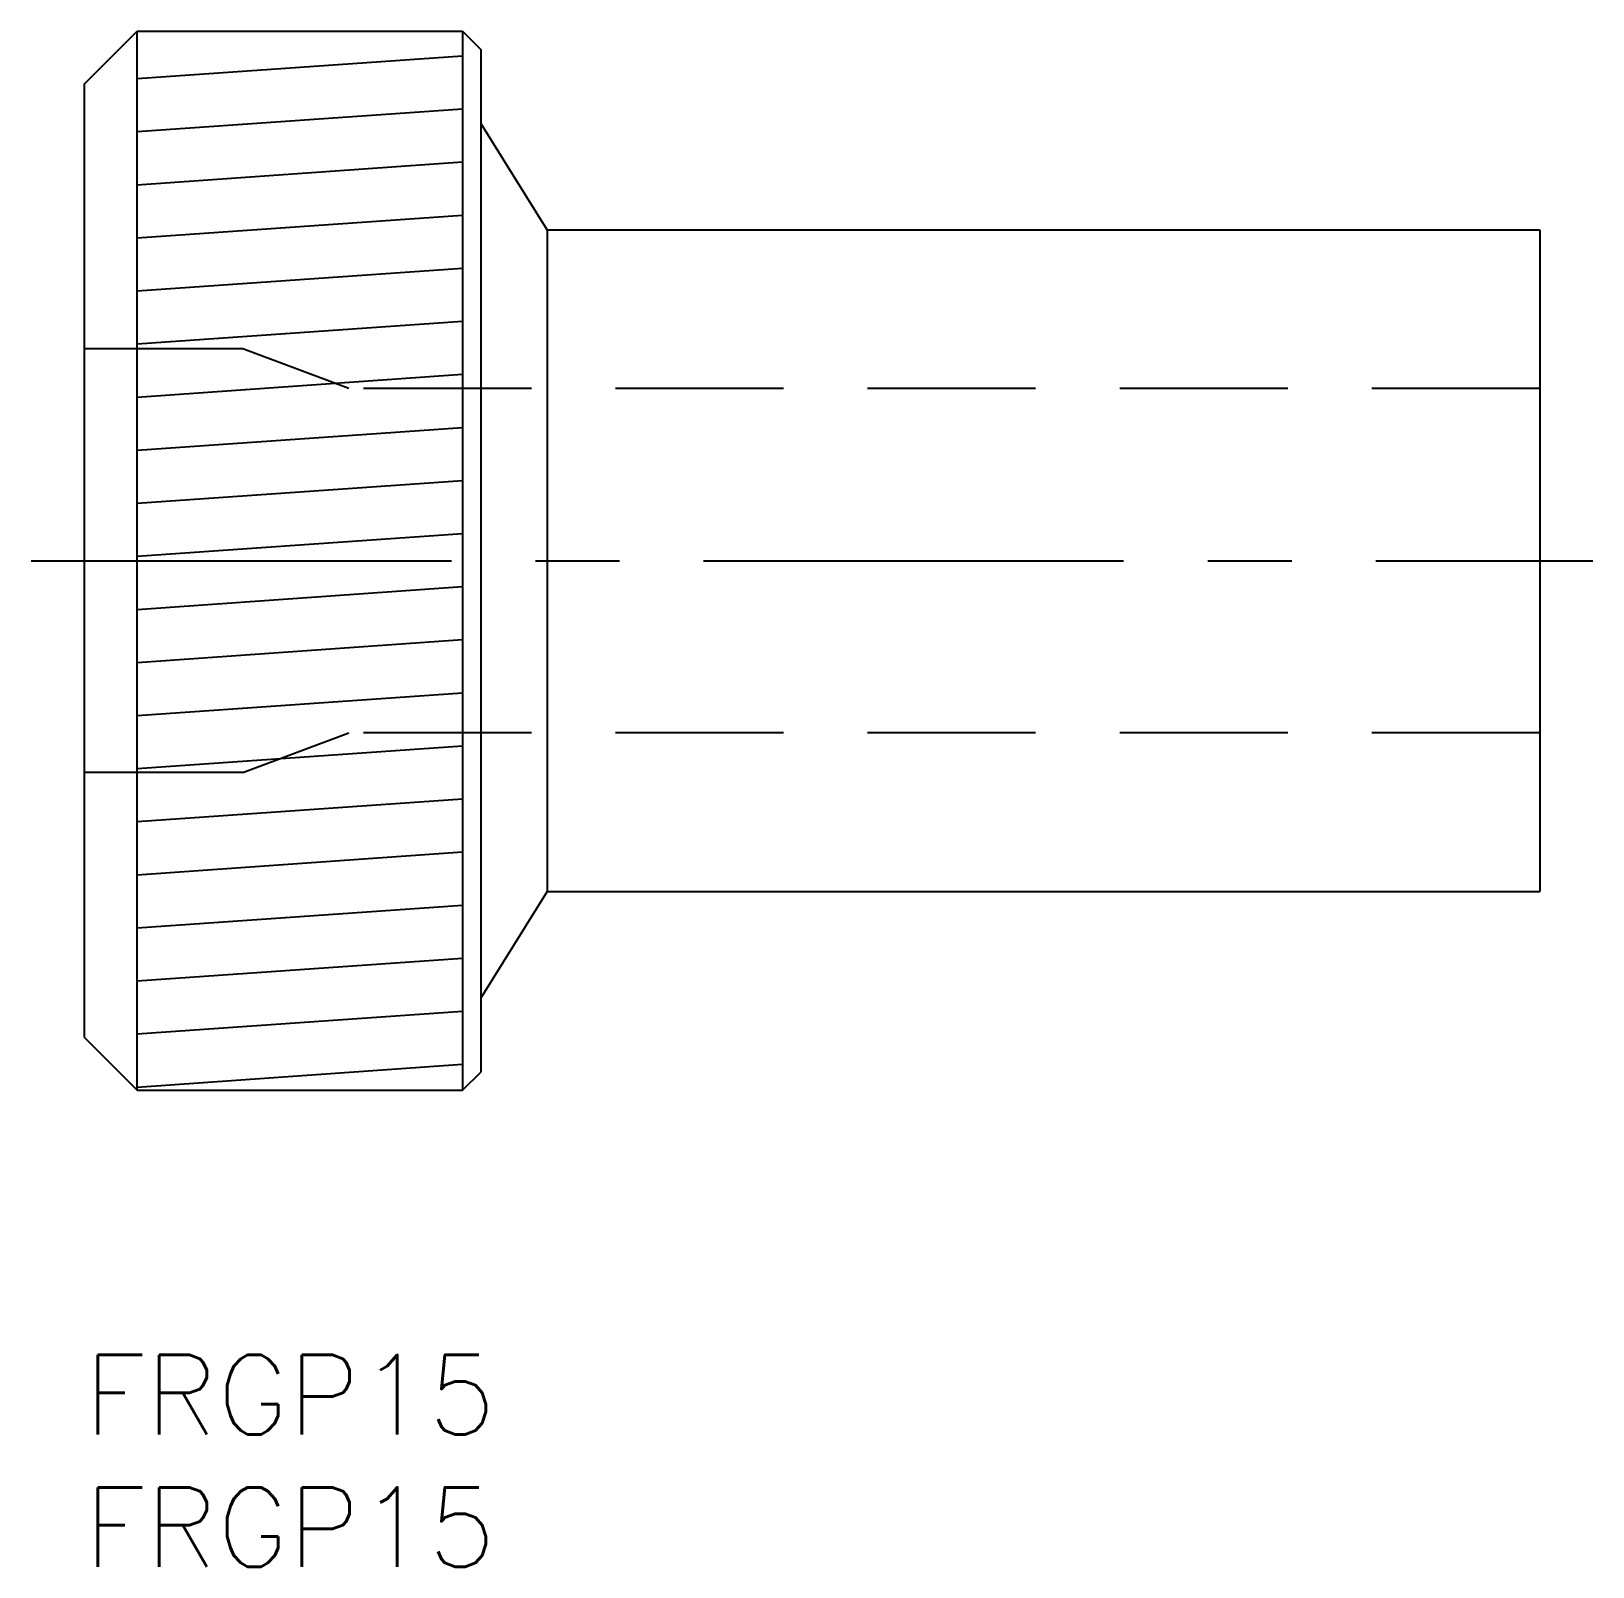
# Model space of a CAD drawing. Extents: x -2 to 57, y -8 to 50.
import ezdxf

# ---------------------------------------------------------------- set-up
doc = ezdxf.new("R2010")
doc.units = 0
doc.header["$LTSCALE"] = 0.5
doc.linetypes.add('CENTER', pattern=[50.8, 31.75, -6.35, 6.35, -6.35])
doc.linetypes.add('DASHED', pattern=[19.05, 12.7, -6.35])
for name, color, linetype in [('MSM_CENTER', 1, 'CENTER'), ('MSM_CONTINUOUS', 7, 'CONTINUOUS'), ('MSM_DASHED', 4, 'DASHED'), ('MSM_NARROW', 5, 'CONTINUOUS'), ('MSM_PART_NUMBER', 7, 'CONTINUOUS')]:
    doc.layers.add(name, color=color, linetype=linetype)
doc.styles.get("Standard").update_dxf_attribs({"font": 'txt.shx', "height": 3, "bigfont": 'bigfont.shx'})

# ---------------------------------------------------------------- blocks, each defined once
blk = doc.blocks.new('*U6')
at = {"layer": 'MSM_PART_NUMBER'}
blk.add_text('FRGP15', height=3, dxfattribs=at).set_placement((0, -3))
blk = doc.blocks.new('*U7')
at = {"layer": 'MSM_PART_NUMBER'}
blk.add_text('FRGP15', height=3, dxfattribs=at).set_placement((0, -8))

msp = doc.modelspace()

# ---------------------------------------------------------------- linework, layer by layer
at = {"layer": 'MSM_CENTER'}
msp.add_line((-2, 30), (57, 30), dxfattribs=at)
at = {"layer": 'MSM_CONTINUOUS'}
for p, q in [((0, 48), (2, 50)), ((2, 50), (14.3, 50)), ((2, 10), (2, 50)), ((14.3, 50), (15, 49.3)), ((14.3, 50), (14.3, 10)), ((15, 10.7), (15, 49.3)), ((0, 48), (0, 12)), ((17.5, 42.5), (15, 46.501)), ((17.5, 42.5), (17.5, 17.5)), ((17.5, 42.5), (55, 42.5)), ((55, 42.5), (55, 17.5)), ((17.5, 17.5), (15, 13.499)), ((17.5, 17.5), (55, 17.5)), ((0, 12), (2, 10)), ((14.3, 10), (15, 10.7)), ((2, 10), (14.3, 10))]:
    msp.add_line(p, q, dxfattribs=at)
at = {"layer": 'MSM_DASHED'}
for p, q in [((6, 38), (0, 38)), ((10, 36.5), (6, 38)), ((55, 36.5), (10, 36.5)), ((6, 22), (10, 23.5)), ((55, 23.5), (10, 23.5)), ((6, 22), (0, 22))]:
    msp.add_line(p, q, dxfattribs=at)
at = {"layer": 'MSM_NARROW'}
for p, q in [((2, 48.212), (14.3, 49.073)), ((2, 46.208), (14.3, 47.068)), ((2, 44.203), (14.3, 45.063)), ((2, 42.198), (14.3, 43.058)), ((2, 40.193), (14.3, 41.053)), ((2, 38.188), (14.3, 39.048)), ((2, 36.183), (14.3, 37.043)), ((2, 34.178), (14.3, 35.038)), ((2, 32.173), (14.3, 33.033)), ((2, 30.169), (14.3, 31.029)), ((2, 28.164), (14.3, 29.024)), ((2, 26.159), (14.3, 27.019)), ((2, 24.154), (14.3, 25.014)), ((2, 22.149), (14.3, 23.009)), ((2, 20.144), (14.3, 21.004)), ((2, 18.139), (14.3, 18.999)), ((2, 16.134), (14.3, 16.994)), ((2, 14.129), (14.3, 14.99)), ((2, 12.125), (14.3, 12.985)), ((2, 10.12), (14.3, 10.98))]:
    msp.add_line(p, q, dxfattribs=at)

# ---------------------------------------------------------------- block references
at = {"layer": 'MSM_CONTINUOUS'}
for name in ['*U6', '*U7']:
    msp.add_blockref(name, (0, 0), dxfattribs=at)

doc.saveas('drawing.dxf')
